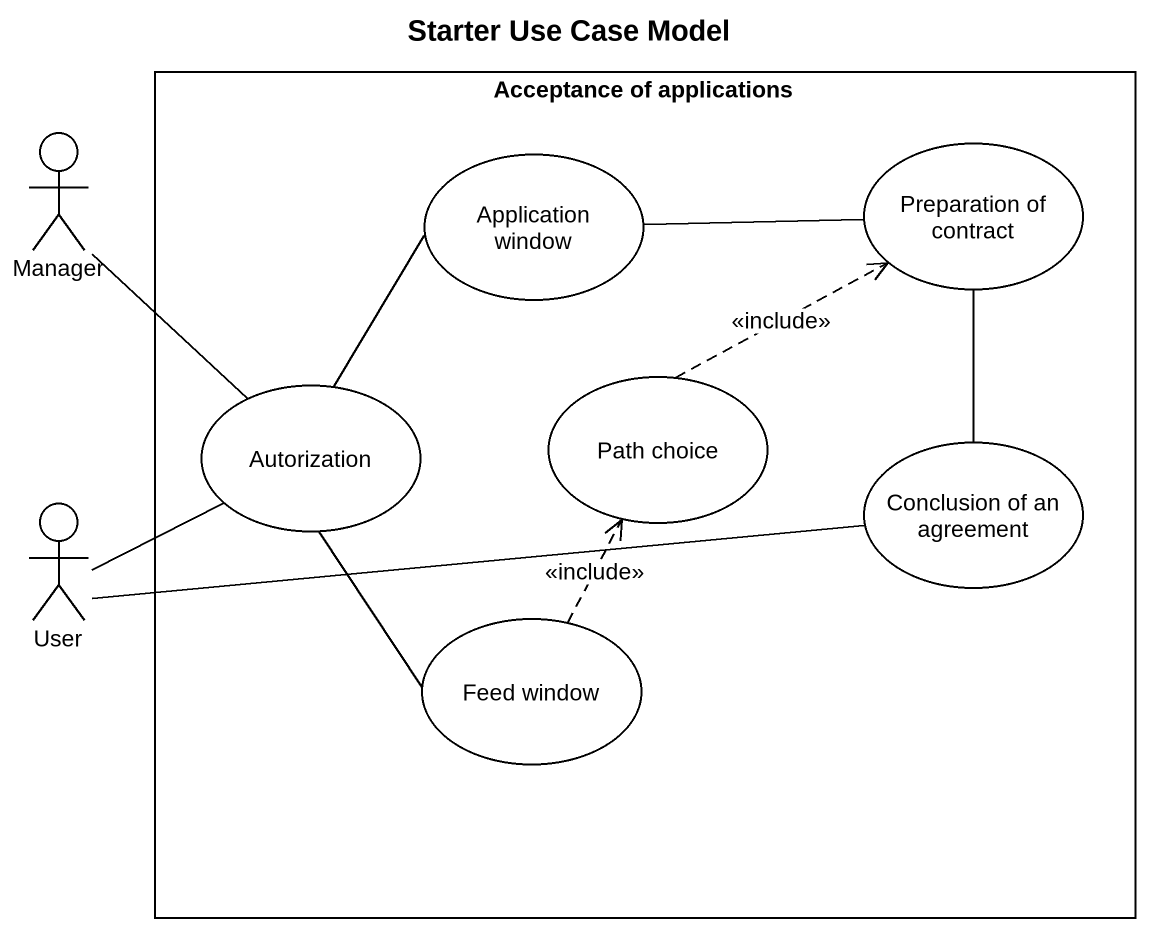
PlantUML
@startuml
title Starter Use Case Model
rectangle "Acceptance of applications" as Acceptance_of_applications {
  usecase "Application window" as Application_window
  usecase "Preparation of contract" as Preparation_of_contract
  usecase Autorization
  usecase "Path choice" as Path_choice
  usecase "Conclusion of an agreement" as Conclusion_of_an_agreement
  usecase "Feed window" as Feed_window
}
actor Manager
actor User
Manager -- Autorization
Application_window -right- Preparation_of_contract
Preparation_of_contract -- Conclusion_of_an_agreement
Autorization -up- Application_window
Autorization -- Feed_window
Path_choice .up.> Preparation_of_contract : <<include>>
User -right- Autorization
User -right- Conclusion_of_an_agreement
Feed_window .up.> Path_choice : <<include>>
@enduml
